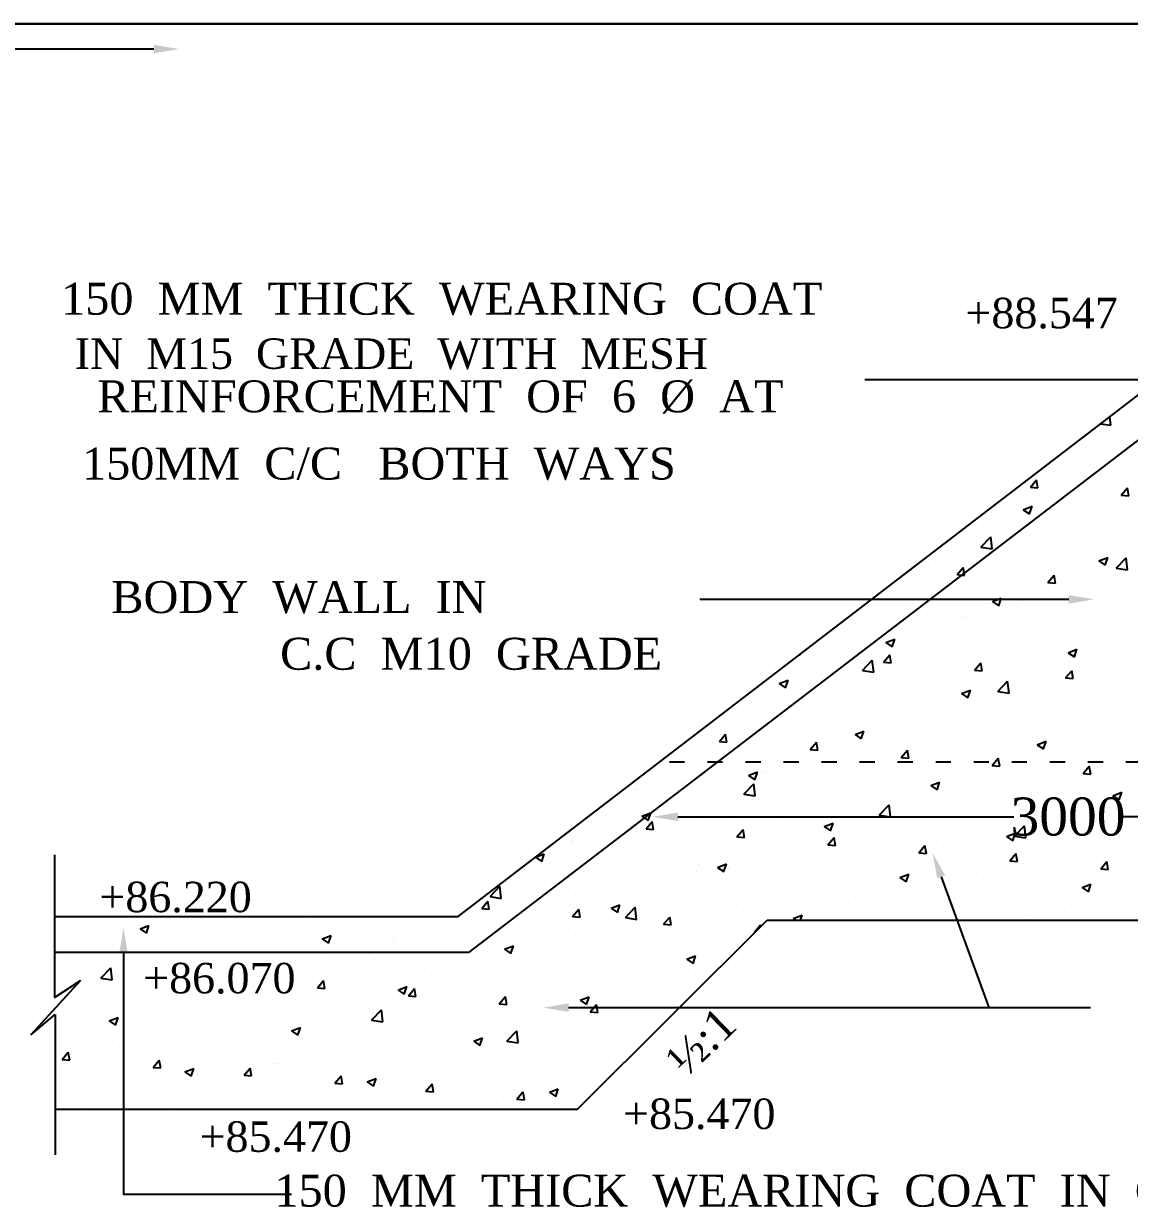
# Model space of a CAD drawing. Header units: millimetres. Extents: x -11858 to -3166, y -2910 to 2562.
# Drawn here: x -7806 to -6934, y 1629 to 2562 of the extents above; entities that cross this region are included whole.
import ezdxf

# ---------------------------------------------------------------- set-up
doc = ezdxf.new("R2010")
doc.units = ezdxf.units.MM
doc.header["$MEASUREMENT"] = 0
doc.linetypes.add('ACAD_ISO03W100', pattern=[30, 12, -18])
for name, color, linetype in [('DIM', 5, 'Continuous'), ('DOT LINE', 3, 'ACAD_ISO03W100'), ('DWG. LINE', 1, 'Continuous'), ('HATCH', 2, 'Continuous'), ('TEXT', 7, 'Continuous')]:
    doc.layers.add(name, color=color, linetype=linetype)
doc.layers.add('TITLE', color=7, linetype='Continuous', lineweight=30)
doc.styles.get("Standard").update_dxf_attribs({"font": 'TIMES.TTF', "height": 30})

msp = doc.modelspace()

# ---------------------------------------------------------------- linework, layer by layer
at = {"layer": 'DIM', "color": 5}
for p, q in [((-7703, 2542), (-8079.17, 2542)), ((-7289.73, 1936.5), (-7024.82, 1936.5)), ((-6674.5, 1936.5), (-6939.42, 1936.5))]:
    msp.add_line(p, q, dxfattribs=at)
at = {"layer": 'DIM'}
for points in [[(-6894.5, 2281), (-7142.5, 2281)], [(-6981.5, 2108), (-7272.5, 2108)], [(-7082.15, 1889.21), (-7044.5, 1786)], [(-7727, 1829), (-7727, 1639), (-7594.5, 1639)], [(-7376, 1786), (-6964.5, 1786)]]:
    msp.add_lwpolyline(points, dxfattribs=at)
at = {"layer": 'DIM', "color": 5}
for points in [[(-7703, 2545.33), (-7703, 2538.67), (-7683, 2542)], [(-7289.73, 1939.83), (-7289.73, 1933.17), (-7309.73, 1936.5)]]:
    msp.add_solid(points, dxfattribs=at)
at = {"layer": 'DIM'}
for points in [[(-6981.5, 2111.33), (-6961.5, 2108), (-6981.5, 2104.67)], [(-7085.28, 1888.07), (-7089, 1908), (-7079.02, 1890.35)], [(-7730.33, 1829), (-7727, 1849), (-7723.67, 1829)], [(-7376, 1782.67), (-7396, 1786), (-7376, 1789.33)]]:
    msp.add_solid(points, dxfattribs=at)
at = {"layer": 'DOT LINE'}
msp.add_line((-6654.5, 1979.5), (-7304.58, 1979.5), dxfattribs=at)
at = {"layer": 'DWG. LINE'}
for p, q in [((-7463, 1858), (-6821.5, 2350)), ((-6801.5, 2329.5), (-7455, 1829.5)), ((-7781.5, 1906.5), (-7781.5, 1794)), ((-7781.5, 1858), (-7463, 1858)), ((-7369, 1706), (-7219.5, 1855)), ((-7219.5, 1855), (-6590.5, 1855)), ((-7455, 1829.5), (-7781.5, 1829.5)), ((-7761, 1807.5), (-7800, 1764.5)), ((-7781.5, 1794), (-7761, 1807.5)), ((-7800, 1764.5), (-7781, 1780.5)), ((-7781, 1780.5), (-7781, 1670)), ((-7781, 1706), (-7369, 1706))]:
    msp.add_line(p, q, dxfattribs=at)
at = {"layer": 'HATCH'}
for p, q in [((-6948.46, 2245.27), (-6949.25, 2252.02)), ((-6956.44, 2246.51), (-6948.47, 2245.27)), ((-6951.61, 2244.68), (-6951.61, 2244.68)), ((-6954.66, 2239.3), (-6954.66, 2239.3)), ((-6938.26, 2225.41), (-6938.26, 2225.41)), ((-6955.87, 2206.01), (-6955.87, 2206.01)), ((-7011.82, 2196.43), (-7007, 2202.18)), ((-7011.82, 2196.43), (-7005.85, 2195.91)), ((-7005.84, 2195.9), (-7007, 2202.17)), ((-7006.39, 2199.61), (-7006.39, 2199.61)), ((-6971.5, 2193.85), (-6971.5, 2193.85)), ((-6940.1, 2190.16), (-6935.28, 2195.9)), ((-6934.12, 2189.63), (-6935.27, 2195.9)), ((-6964.57, 2185.96), (-6964.57, 2185.96)), ((-6940.1, 2190.16), (-6934.12, 2189.63)), ((-6939.53, 2189.26), (-6939.53, 2189.26)), ((-7027.72, 2177.65), (-7027.72, 2177.65)), ((-7017.43, 2178.69), (-7010.43, 2181.37)), ((-7017.43, 2178.69), (-7012.45, 2175.33)), ((-7012.45, 2175.33), (-7010.42, 2181.37)), ((-6987.94, 2181.94), (-6987.94, 2181.94)), ((-7046.26, 2171.93), (-7046.26, 2171.93)), ((-7007.6, 2166.32), (-7007.6, 2166.32)), ((-6957.09, 2172.72), (-6957.09, 2172.72)), ((-7058.95, 2159.28), (-7058.95, 2159.28)), ((-7050.83, 2149.24), (-7043.04, 2157.36)), ((-7041.93, 2147.86), (-7043.03, 2157.35)), ((-6963.98, 2159.99), (-6963.98, 2159.99)), ((-7050.83, 2149.24), (-7041.93, 2147.86)), ((-7022.3, 2149.98), (-7022.3, 2149.98)), ((-6965.84, 2149.82), (-6965.84, 2149.82)), ((-7080.62, 2139.97), (-7080.62, 2139.97)), ((-7054.03, 2138.21), (-7054.03, 2138.21)), ((-7044.36, 2145.01), (-7044.36, 2145.01)), ((-6990.97, 2142.75), (-6990.97, 2142.75)), ((-6990.87, 2146.52), (-6990.87, 2146.52)), ((-6958.31, 2139.43), (-6958.31, 2139.43)), ((-6957.74, 2138.42), (-6950.74, 2141.11)), ((-6957.74, 2138.42), (-6952.76, 2135.07)), ((-6952.76, 2135.06), (-6950.73, 2141.11)), ((-6944.1, 2132.69), (-6936.31, 2140.81)), ((-6937.59, 2140.49), (-6937.59, 2140.49)), ((-6935.2, 2131.31), (-6936.31, 2140.8)), ((-7091.9, 2133.22), (-7091.9, 2133.22)), ((-7076.65, 2133.83), (-7076.65, 2133.83)), ((-7069.67, 2127.49), (-7064.85, 2133.23)), ((-7064.01, 2128.65), (-7064.85, 2133.23)), ((-7063.69, 2126.96), (-7064.01, 2128.65)), ((-7023.27, 2131.57), (-7023.27, 2131.57)), ((-7008.82, 2133.03), (-7008.82, 2133.03)), ((-6969.89, 2129.32), (-6969.89, 2129.32)), ((-6944.1, 2132.69), (-6935.21, 2131.31)), ((-7069.67, 2127.49), (-7065.96, 2127.16)), ((-7065.96, 2127.16), (-7063.7, 2126.96)), ((-7060.16, 2125.99), (-7060.16, 2125.99)), ((-6997.95, 2121.21), (-6993.13, 2126.96)), ((-6997.95, 2121.21), (-6991.97, 2120.69)), ((-6991.97, 2120.68), (-6993.12, 2126.95)), ((-7112.1, 2118.49), (-7112.1, 2118.49)), ((-6992.15, 2110.38), (-6992.15, 2110.38)), ((-6984.11, 2114.98), (-6984.11, 2114.98)), ((-6954.27, 2115.36), (-6954.27, 2115.36)), ((-7042.43, 2104.97), (-7042.43, 2104.97)), ((-7041.76, 2106.17), (-7034.76, 2108.86)), ((-7041.76, 2106.17), (-7036.79, 2102.82)), ((-7036.78, 2102.81), (-7034.75, 2108.85)), ((-7017.18, 2107.08), (-7017.18, 2107.08)), ((-6959.52, 2106.15), (-6959.52, 2106.15)), ((-7118.21, 2093.78), (-7118.21, 2093.78)), ((-7117.63, 2096.43), (-7117.63, 2096.43)), ((-7100.74, 2094.96), (-7100.74, 2094.96)), ((-7080.33, 2098.77), (-7080.33, 2098.77)), ((-7064.25, 2094.17), (-7064.25, 2094.17)), ((-7061.38, 2092.7), (-7061.38, 2092.7)), ((-7010.87, 2091.92), (-7010.87, 2091.92)), ((-7010.03, 2099.74), (-7010.03, 2099.74)), ((-7159.06, 2084.95), (-7159.06, 2084.95)), ((-7143.24, 2090.49), (-7143.24, 2090.49)), ((-7113.32, 2085.2), (-7113.32, 2085.2)), ((-6957.49, 2089.66), (-6957.49, 2089.66)), ((-7163.83, 2078.8), (-7163.83, 2078.8)), ((-7125.78, 2073.92), (-7118.78, 2076.61)), ((-7125.78, 2073.92), (-7120.81, 2070.56)), ((-7120.8, 2070.56), (-7118.78, 2076.6)), ((-6980.58, 2075.92), (-6980.58, 2075.92)), ((-6960.74, 2072.86), (-6960.74, 2072.86)), ((-7193.94, 2064.35), (-7193.27, 2064.29)), ((-7193.27, 2064.29), (-7193.36, 2064.8)), ((-7127.52, 2058.54), (-7122.7, 2064.29)), ((-7121.54, 2058.02), (-7122.7, 2064.28)), ((-7043.49, 2067.64), (-7043.49, 2067.64)), ((-7018.45, 2070.94), (-7018.45, 2070.94)), ((-7011.25, 2066.45), (-7011.25, 2066.45)), ((-6982.07, 2065.91), (-6975.07, 2068.6)), ((-6982.07, 2065.91), (-6977.09, 2062.55)), ((-6977.09, 2062.55), (-6975.06, 2068.59)), ((-7144.52, 2054.34), (-7144.52, 2054.34)), ((-7144.29, 2051.83), (-7136.5, 2059.95)), ((-7135.39, 2050.45), (-7136.5, 2059.94)), ((-7127.52, 2058.54), (-7121.55, 2058.02)), ((-7106.64, 2059.33), (-7106.64, 2059.33)), ((-7062.59, 2059.41), (-7062.59, 2059.41)), ((-7055.8, 2052.27), (-7050.98, 2058.01)), ((-7049.82, 2051.74), (-7050.97, 2058.01)), ((-6988.24, 2055.31), (-6988.24, 2055.31)), ((-7209.8, 2041.66), (-7202.8, 2044.35)), ((-7204.83, 2038.31), (-7202.8, 2044.35)), ((-7190.49, 2047.59), (-7190.49, 2047.59)), ((-7169.55, 2051.05), (-7169.55, 2051.05)), ((-7165.04, 2045.51), (-7165.04, 2045.51)), ((-7144.29, 2051.83), (-7135.4, 2050.45)), ((-7137.11, 2045.33), (-7137.11, 2045.33)), ((-7114.53, 2051.92), (-7114.53, 2051.92)), ((-7055.8, 2052.27), (-7049.82, 2051.74)), ((-7046.55, 2045.3), (-7046.55, 2045.3)), ((-6984.07, 2045.99), (-6979.25, 2051.74)), ((-6984.07, 2045.99), (-6978.1, 2045.47)), ((-6978.09, 2045.46), (-6979.25, 2051.73)), ((-6943.73, 2044.8), (-6943.73, 2044.8)), ((-7222.79, 2036.41), (-7222.79, 2036.41)), ((-7216.39, 2038.47), (-7216.39, 2038.47)), ((-7209.8, 2041.66), (-7204.83, 2038.31)), ((-7104.87, 2035.29), (-7104.87, 2035.29)), ((-7083.73, 2043.07), (-7083.73, 2043.07)), ((-7066.09, 2033.66), (-7059.09, 2036.34)), ((-7061.11, 2030.3), (-7059.09, 2036.34)), ((-7037.57, 2035.28), (-7029.78, 2043.39)), ((-7037.57, 2035.28), (-7028.67, 2033.9)), ((-7030.34, 2040.82), (-7030.34, 2040.82)), ((-7028.67, 2033.89), (-7029.77, 2043.39)), ((-7006.89, 2036.48), (-7006.89, 2036.48)), ((-6976.96, 2038.56), (-6976.96, 2038.56)), ((-6961.95, 2039.57), (-6961.95, 2039.57)), ((-7169.4, 2034.15), (-7169.4, 2034.15)), ((-7116.02, 2031.9), (-7116.02, 2031.9)), ((-7069.79, 2028.2), (-7069.79, 2028.2)), ((-7066.09, 2033.66), (-7061.12, 2030.3)), ((-7063.81, 2026.12), (-7063.81, 2026.12)), ((-7062.64, 2029.64), (-7062.64, 2029.64)), ((-7044.76, 2031.5), (-7044.76, 2031.5)), ((-7012.47, 2033.16), (-7012.47, 2033.16)), ((-7009.26, 2027.39), (-7009.26, 2027.39)), ((-6964.27, 2033.36), (-6964.27, 2033.36)), ((-7163.19, 2025.28), (-7163.19, 2025.28)), ((-7132.95, 2019.89), (-7132.95, 2019.89)), ((-7115.75, 2018.63), (-7115.75, 2018.63)), ((-7022.59, 2023.35), (-7022.59, 2023.35)), ((-6955.88, 2025.13), (-6955.88, 2025.13)), ((-7221.51, 2015.27), (-7221.51, 2015.27)), ((-7195.86, 2011.6), (-7195.86, 2011.6)), ((-7170.82, 2014.9), (-7170.82, 2014.9)), ((-7166.26, 2012.22), (-7166.26, 2012.22)), ((-7080.91, 2013.34), (-7080.91, 2013.34)), ((-6945, 2008.65), (-6945, 2008.65)), ((-7269.54, 1997.69), (-7269.54, 1997.69)), ((-7263.77, 1999.01), (-7263.77, 1999.01)), ((-7259.01, 2003.29), (-7259.01, 2003.29)), ((-7257.1, 1995.87), (-7252.28, 2001.62)), ((-7251.12, 1995.35), (-7252.28, 2001.62)), ((-7217.6, 2005.18), (-7217.6, 2005.18)), ((-7150.11, 2001.4), (-7143.11, 2004.09)), ((-7150.11, 2001.4), (-7145.14, 1998.05)), ((-7145.14, 1998.04), (-7143.11, 2004.09)), ((-7139.23, 2003.33), (-7139.23, 2003.33)), ((-7013.68, 1999.88), (-7013.68, 1999.88)), ((-6970.04, 2005.36), (-6970.04, 2005.36)), ((-6963.17, 2006.28), (-6963.17, 2006.28)), ((-7257.1, 1995.87), (-7251.12, 1995.35)), ((-7210.38, 1996.75), (-7210.38, 1996.75)), ((-7197.55, 1993.32), (-7197.55, 1993.32)), ((-7185.38, 1989.6), (-7180.55, 1995.34)), ((-7185.38, 1989.6), (-7179.4, 1989.08)), ((-7179.39, 1989.07), (-7180.55, 1995.34)), ((-7157, 1994.5), (-7157, 1994.5)), ((-7113.65, 1983.32), (-7108.83, 1989.07)), ((-7107.67, 1982.8), (-7108.82, 1989.06)), ((-7103.62, 1992.24), (-7103.62, 1992.24)), ((-7096.1, 1988.76), (-7096.1, 1988.76)), ((-7071.07, 1992.05), (-7071.07, 1992.05)), ((-7065.03, 1992.83), (-7065.03, 1992.83)), ((-7050.24, 1989.99), (-7050.24, 1989.99)), ((-7033.19, 1997.04), (-7033.19, 1997.04)), ((-7006.4, 1993.39), (-6999.4, 1996.08)), ((-7006.4, 1993.39), (-7001.43, 1990.04)), ((-7001.42, 1990.03), (-6999.39, 1996.08)), ((-6984.4, 1988.35), (-6984.4, 1988.35)), ((-7255.87, 1983.31), (-7255.87, 1983.31)), ((-7159.26, 1980.44), (-7159.26, 1980.44)), ((-7116.96, 1985.34), (-7116.96, 1985.34)), ((-7113.65, 1983.32), (-7107.67, 1982.8)), ((-7041.92, 1977.05), (-7037.1, 1982.79)), ((-7035.94, 1976.52), (-7037.1, 1982.79)), ((-6996.86, 1987.73), (-6996.86, 1987.73)), ((-6943.47, 1985.48), (-6943.47, 1985.48)), ((-7234.14, 1969.15), (-7227.13, 1971.84)), ((-7229.16, 1965.79), (-7227.13, 1971.83)), ((-7222.16, 1972.16), (-7222.16, 1972.16)), ((-7218.82, 1971.89), (-7218.82, 1971.89)), ((-7197.13, 1975.46), (-7197.13, 1975.46)), ((-7167.47, 1978.93), (-7167.47, 1978.93)), ((-7042.72, 1978.34), (-7042.72, 1978.34)), ((-7041.92, 1977.05), (-7035.95, 1976.52)), ((-6970.2, 1970.77), (-6965.38, 1976.52)), ((-6970.2, 1970.77), (-6964.22, 1970.25)), ((-6964.22, 1970.25), (-6965.37, 1976.51)), ((-6964.39, 1972.99), (-6964.39, 1972.99)), ((-7285.32, 1963.85), (-7285.32, 1963.85)), ((-7270.76, 1964.4), (-7270.76, 1964.4)), ((-7237.76, 1954.42), (-7229.97, 1962.53)), ((-7234.14, 1969.15), (-7229.16, 1965.79)), ((-7228.86, 1953.03), (-7229.97, 1962.53)), ((-7101.04, 1968.33), (-7101.04, 1968.33)), ((-7090.42, 1961.14), (-7083.42, 1963.83)), ((-7090.42, 1961.14), (-7085.45, 1957.79)), ((-7085.44, 1957.78), (-7083.42, 1963.82)), ((-7014.9, 1966.59), (-7014.9, 1966.59)), ((-6996.35, 1965.91), (-6996.35, 1965.91)), ((-6971.31, 1969.21), (-6971.31, 1969.21)), ((-7323.19, 1958.86), (-7323.19, 1958.86)), ((-7321.27, 1957.99), (-7321.27, 1957.99)), ((-7237.76, 1954.42), (-7228.86, 1953.04)), ((-7159.36, 1958.32), (-7159.36, 1958.32)), ((-7118.18, 1952.05), (-7118.18, 1952.05)), ((-7097.37, 1952.61), (-7097.37, 1952.61)), ((-7066.24, 1959.54), (-7066.24, 1959.54)), ((-7059.5, 1957.6), (-7059.5, 1957.6)), ((-6946.71, 1953.13), (-6939.71, 1955.82)), ((-6946.71, 1953.13), (-6941.74, 1949.78)), ((-6941.73, 1949.77), (-6939.7, 1955.82)), ((-7336.62, 1950.17), (-7336.62, 1950.17)), ((-7283.24, 1947.91), (-7283.24, 1947.91)), ((-7229.86, 1945.66), (-7229.86, 1945.66)), ((-7217.68, 1948.31), (-7217.68, 1948.31)), ((-7176.48, 1943.4), (-7176.48, 1943.4)), ((-7168.69, 1945.65), (-7168.69, 1945.65)), ((-7131.03, 1937.86), (-7123.24, 1945.98)), ((-7122.14, 1936.48), (-7123.24, 1945.98)), ((-7122.41, 1949.32), (-7122.41, 1949.32)), ((-7318.16, 1936.9), (-7311.16, 1939.58)), ((-7318.16, 1936.9), (-7316.28, 1935.63)), ((-7316.28, 1935.63), (-7313.18, 1933.54)), ((-7315.54, 1936.73), (-7315.54, 1936.73)), ((-7314.95, 1926.93), (-7310.13, 1932.67)), ((-7313.18, 1933.54), (-7311.16, 1939.55)), ((-7311.16, 1939.55), (-7311.15, 1939.58)), ((-7308.97, 1926.4), (-7310.13, 1932.67)), ((-7276, 1938.3), (-7276, 1938.3)), ((-7262.16, 1934.48), (-7262.16, 1934.48)), ((-7248.47, 1932.72), (-7248.47, 1932.72)), ((-7223.44, 1936.02), (-7223.44, 1936.02)), ((-7220.03, 1938.6), (-7220.03, 1938.6)), ((-7185.56, 1941), (-7185.56, 1941)), ((-7131.03, 1937.86), (-7122.14, 1936.49)), ((-7123.09, 1941.14), (-7123.09, 1941.14)), ((-7069.71, 1938.89), (-7069.71, 1938.89)), ((-7016.33, 1936.63), (-7016.33, 1936.63)), ((-7016.11, 1933.3), (-7016.11, 1933.3)), ((-6965.6, 1939.7), (-6965.6, 1939.7)), ((-6962.95, 1934.38), (-6962.95, 1934.38)), ((-6959.75, 1934.76), (-6959.75, 1934.76)), ((-7334.31, 1928.29), (-7334.31, 1928.29)), ((-7322.48, 1924.7), (-7322.48, 1924.7)), ((-7314.95, 1926.93), (-7308.98, 1926.41)), ((-7311.62, 1924.41), (-7311.62, 1924.41)), ((-7271.97, 1931.11), (-7271.97, 1931.11)), ((-7243.23, 1920.65), (-7238.41, 1926.4)), ((-7237.25, 1920.13), (-7238.4, 1926.4)), ((-7208.77, 1932.22), (-7208.77, 1932.22)), ((-7174.44, 1928.89), (-7167.44, 1931.58)), ((-7174.44, 1928.89), (-7169.47, 1925.53)), ((-7169.47, 1925.53), (-7167.44, 1931.57)), ((-7155.39, 1929.97), (-7155.39, 1929.97)), ((-7102.01, 1927.71), (-7102.01, 1927.71)), ((-7067.46, 1926.26), (-7067.46, 1926.26)), ((-7048.63, 1925.46), (-7048.63, 1925.46)), ((-7030.73, 1920.88), (-7023.73, 1923.57)), ((-7025.75, 1917.52), (-7023.73, 1923.56)), ((-7024.31, 1921.31), (-7016.52, 1929.43)), ((-7022.65, 1926.47), (-7022.65, 1926.47)), ((-7015.41, 1919.93), (-7016.52, 1929.43)), ((-6997.62, 1929.77), (-6997.62, 1929.77)), ((-6995.24, 1923.2), (-6995.24, 1923.2)), ((-6988.53, 1928.69), (-6988.53, 1928.69)), ((-7374.53, 1916.13), (-7374.53, 1916.13)), ((-7373.83, 1917.66), (-7373.83, 1917.66)), ((-7349.5, 1919.42), (-7349.5, 1919.42)), ((-7243.23, 1920.65), (-7237.25, 1920.13)), ((-7171.5, 1914.38), (-7166.68, 1920.12)), ((-7171.5, 1914.38), (-7165.52, 1913.86)), ((-7165.52, 1913.85), (-7166.68, 1920.12)), ((-7119.4, 1918.76), (-7119.4, 1918.76)), ((-7099.77, 1908.1), (-7094.95, 1913.85)), ((-7093.79, 1907.58), (-7094.95, 1913.85)), ((-7085.81, 1918.16), (-7085.81, 1918.16)), ((-7046.85, 1918.67), (-7046.85, 1918.67)), ((-7030.73, 1920.88), (-7025.76, 1917.52)), ((-7024.31, 1921.31), (-7015.42, 1919.93)), ((-6941.86, 1920.95), (-6941.86, 1920.95)), ((-7402.18, 1904.64), (-7395.18, 1907.33)), ((-7402.18, 1904.64), (-7397.21, 1901.29)), ((-7397.2, 1901.28), (-7395.17, 1907.33)), ((-7221.25, 1905.31), (-7221.25, 1905.31)), ((-7169.91, 1912.36), (-7169.91, 1912.36)), ((-7148.71, 1909.88), (-7148.71, 1909.88)), ((-7123.68, 1913.17), (-7123.68, 1913.17)), ((-7105.17, 1908.66), (-7105.17, 1908.66)), ((-7099.77, 1908.1), (-7093.8, 1907.58)), ((-7028.05, 1901.83), (-7023.23, 1907.57)), ((-7022.07, 1901.3), (-7023.22, 1907.57)), ((-6966.82, 1906.41), (-6966.82, 1906.41)), ((-6964.57, 1906.73), (-6964.57, 1906.73)), ((-7356.52, 1899.34), (-7356.52, 1899.34)), ((-7303.14, 1897.08), (-7303.14, 1897.08)), ((-7273.19, 1897.82), (-7273.19, 1897.82)), ((-7258.47, 1896.63), (-7251.47, 1899.32)), ((-7258.47, 1896.63), (-7253.49, 1893.28)), ((-7253.49, 1893.28), (-7251.46, 1899.32)), ((-7249.74, 1896.58), (-7249.74, 1896.58)), ((-7211.87, 1901.56), (-7211.87, 1901.56)), ((-7163.49, 1898.65), (-7163.49, 1898.65)), ((-7028.05, 1901.83), (-7022.07, 1901.31)), ((-7022.89, 1896.72), (-7022.89, 1896.72)), ((-7017.33, 1900.01), (-7017.33, 1900.01)), ((-6986.05, 1895.31), (-6986.05, 1895.31)), ((-6956.32, 1895.55), (-6951.5, 1901.3)), ((-6956.32, 1895.55), (-6950.35, 1895.03)), ((-6950.34, 1895.03), (-6951.5, 1901.29)), ((-7323.7, 1891.42), (-7323.7, 1891.42)), ((-7274.78, 1893.28), (-7274.78, 1893.28)), ((-7249.75, 1894.82), (-7249.75, 1894.82)), ((-7221.81, 1888.64), (-7221.81, 1888.64)), ((-7196.37, 1892.57), (-7196.37, 1892.57)), ((-7142.99, 1890.31), (-7142.99, 1890.31)), ((-7114.75, 1888.63), (-7107.75, 1891.31)), ((-7114.75, 1888.63), (-7109.78, 1885.27)), ((-7109.78, 1885.27), (-7107.75, 1891.31)), ((-7089.61, 1888.06), (-7089.61, 1888.06)), ((-7081.21, 1886.71), (-7081.21, 1886.71)), ((-7068.67, 1892.97), (-7068.67, 1892.97)), ((-7048.96, 1887.03), (-7048.96, 1887.03)), ((-7036.22, 1885.8), (-7036.22, 1885.8)), ((-7023.93, 1890.33), (-7023.93, 1890.33)), ((-7437.95, 1873.56), (-7430.16, 1881.67)), ((-7429.05, 1872.17), (-7430.16, 1881.67)), ((-7426.98, 1876.88), (-7426.98, 1876.88)), ((-7400.84, 1876.68), (-7400.84, 1876.68)), ((-7375.81, 1879.98), (-7375.81, 1879.98)), ((-7375.04, 1884.37), (-7375.04, 1884.37)), ((-7337.93, 1884.97), (-7337.93, 1884.97)), ((-7280.12, 1878.63), (-7280.12, 1878.63)), ((-7171.12, 1879.07), (-7171.12, 1879.07)), ((-7139.53, 1876.7), (-7139.53, 1876.7)), ((-7120.61, 1885.47), (-7120.61, 1885.47)), ((-7112.11, 1878.72), (-7112.11, 1878.72)), ((-6982.84, 1883.55), (-6982.84, 1883.55)), ((-6971.04, 1880.62), (-6964.04, 1883.3)), ((-6971.04, 1880.62), (-6966.07, 1877.26)), ((-6966.06, 1877.26), (-6964.04, 1883.3)), ((-7444.53, 1864.26), (-7439.71, 1870.01)), ((-7438.55, 1863.73), (-7439.7, 1870)), ((-7437.95, 1873.56), (-7429.05, 1872.18)), ((-7342.49, 1864.38), (-7335.49, 1867.07)), ((-7338.44, 1868.62), (-7338.44, 1868.62)), ((-7337.51, 1861.02), (-7335.48, 1867.07)), ((-7222.47, 1872.03), (-7222.47, 1872.03)), ((-7175.02, 1870.44), (-7175.02, 1870.44)), ((-7149.99, 1873.73), (-7149.99, 1873.73)), ((-6968.03, 1873.12), (-6968.03, 1873.12)), ((-7444.53, 1864.26), (-7438.55, 1863.74)), ((-7396.76, 1858.61), (-7396.76, 1858.61)), ((-7372.8, 1857.99), (-7367.98, 1863.73)), ((-7372.8, 1857.99), (-7366.83, 1857.46)), ((-7366.82, 1857.46), (-7367.98, 1863.73)), ((-7342.49, 1864.38), (-7337.52, 1861.03)), ((-7331.22, 1857), (-7323.44, 1865.12)), ((-7324.92, 1858.13), (-7324.92, 1858.13)), ((-7322.33, 1855.62), (-7323.43, 1865.12)), ((-7274.4, 1864.53), (-7274.4, 1864.53)), ((-7238.18, 1862.12), (-7238.18, 1862.12)), ((-7198.78, 1856.37), (-7191.77, 1859.06)), ((-7197.84, 1866.69), (-7197.84, 1866.69)), ((-7193.13, 1855), (-7191.77, 1859.06)), ((-7069.89, 1859.68), (-7069.89, 1859.68)), ((-7018.55, 1866.72), (-7018.55, 1866.72)), ((-6984.7, 1861.72), (-6984.7, 1861.72)), ((-6949.2, 1864.19), (-6949.2, 1864.19)), ((-7728.58, 1850.59), (-7728.58, 1850.59)), ((-7713.94, 1848.15), (-7706.94, 1850.83)), ((-7708.96, 1844.79), (-7706.93, 1850.83)), ((-7675.2, 1848.34), (-7675.2, 1848.34)), ((-7631.29, 1849.53), (-7631.29, 1849.53)), ((-7590.06, 1851.77), (-7590.06, 1851.77)), ((-7589.52, 1857.26), (-7589.52, 1857.26)), ((-7580.77, 1855.94), (-7580.77, 1855.94)), ((-7536.14, 1855), (-7536.14, 1855)), ((-7482.76, 1852.75), (-7482.76, 1852.75)), ((-7455.08, 1848.6), (-7455.08, 1848.6)), ((-7429.37, 1850.49), (-7429.37, 1850.49)), ((-7376.26, 1851.08), (-7376.26, 1851.08)), ((-7331.22, 1857), (-7322.33, 1855.63)), ((-7301.08, 1851.71), (-7296.26, 1857.46)), ((-7301.08, 1853.84), (-7301.08, 1853.84)), ((-7301.08, 1851.71), (-7295.1, 1851.19)), ((-7295.1, 1851.18), (-7296.25, 1857.45)), ((-7276.05, 1857.13), (-7276.05, 1857.13)), ((-7256.16, 1856.68), (-7256.16, 1856.68)), ((-7229.35, 1845.44), (-7224.53, 1851.18)), ((-7224.34, 1850.17), (-7224.53, 1851.18)), ((-7198.78, 1856.37), (-7196.74, 1855)), ((-7012.36, 1855.87), (-7012.36, 1855.87)), ((-7713.94, 1848.15), (-7708.96, 1844.79)), ((-7682.63, 1842.49), (-7682.63, 1842.49)), ((-7652.96, 1843.49), (-7652.96, 1843.49)), ((-7627.93, 1846.79), (-7627.93, 1846.79)), ((-7621.82, 1846.08), (-7621.82, 1846.08)), ((-7570.22, 1840.14), (-7563.22, 1842.82)), ((-7570.22, 1840.14), (-7565.25, 1836.78)), ((-7568.44, 1843.83), (-7568.44, 1843.83)), ((-7565.25, 1836.78), (-7563.22, 1842.82)), ((-7515.05, 1841.57), (-7515.05, 1841.57)), ((-7461.67, 1839.31), (-7461.67, 1839.31)), ((-7428.2, 1843.59), (-7428.2, 1843.59)), ((-7402.11, 1840.54), (-7402.11, 1840.54)), ((-7375.99, 1848.24), (-7375.99, 1848.24)), ((-7364.24, 1845.52), (-7364.24, 1845.52)), ((-7322.61, 1845.98), (-7322.61, 1845.98)), ((-7314.48, 1846.67), (-7314.48, 1846.67)), ((-7269.23, 1843.72), (-7269.23, 1843.72)), ((-7229.35, 1845.44), (-7229.12, 1845.41)), ((-7753.99, 1830.19), (-7753.99, 1830.19)), ((-7734.57, 1835), (-7734.57, 1835)), ((-7716.12, 1835.18), (-7716.12, 1835.18)), ((-7530.05, 1830.14), (-7530.05, 1830.14)), ((-7513.4, 1838.59), (-7513.4, 1838.59)), ((-7478.71, 1837.19), (-7478.71, 1837.19)), ((-7427.15, 1837.24), (-7427.15, 1837.24)), ((-7426.51, 1832.13), (-7419.51, 1834.82)), ((-7426.51, 1832.13), (-7421.54, 1828.77)), ((-7421.53, 1828.77), (-7419.51, 1834.81)), ((-7408.29, 1837.06), (-7408.29, 1837.06)), ((-7372.8, 1836.66), (-7372.8, 1836.66)), ((-7354.91, 1834.8), (-7354.91, 1834.8)), ((-7301.52, 1832.55), (-7301.52, 1832.55)), ((-7275.62, 1831.24), (-7275.62, 1831.24)), ((-7248.14, 1830.29), (-7248.14, 1830.29)), ((-7779.03, 1826.89), (-7779.03, 1826.89)), ((-7581.99, 1822.65), (-7581.99, 1822.65)), ((-7571.72, 1828.58), (-7571.72, 1828.58)), ((-7553.21, 1820.65), (-7553.21, 1820.65)), ((-7528.17, 1823.94), (-7528.17, 1823.94)), ((-7490.3, 1828.93), (-7490.3, 1828.93)), ((-7431.12, 1826.64), (-7431.12, 1826.64)), ((-7326.13, 1824.84), (-7326.13, 1824.84)), ((-7282.8, 1824.12), (-7275.8, 1826.81)), ((-7282.8, 1824.12), (-7277.82, 1820.76)), ((-7277.82, 1820.76), (-7275.79, 1826.8)), ((-7264.48, 1822.68), (-7264.48, 1822.68)), ((-7769.56, 1813.19), (-7769.56, 1813.19)), ((-7744.86, 1809.25), (-7737.07, 1817.37)), ((-7735.97, 1807.87), (-7737.07, 1817.36)), ((-7489.44, 1816.63), (-7489.44, 1816.63)), ((-7377.48, 1817.8), (-7377.48, 1817.8)), ((-7327.39, 1814.4), (-7327.39, 1814.4)), ((-7302.36, 1817.69), (-7302.36, 1817.69)), ((-7276.29, 1811.67), (-7276.29, 1811.67)), ((-7744.86, 1809.25), (-7735.97, 1807.87)), ((-7735.78, 1801.71), (-7735.78, 1801.71)), ((-7574.11, 1801.59), (-7569.29, 1807.34)), ((-7568.13, 1801.07), (-7569.28, 1807.33)), ((-7556.03, 1804.17), (-7556.03, 1804.17)), ((-7547.76, 1806.62), (-7547.76, 1806.62)), ((-7510.53, 1799.87), (-7503.53, 1802.56)), ((-7505.56, 1796.52), (-7503.53, 1802.56)), ((-7502.65, 1801.92), (-7502.65, 1801.92)), ((-7479.92, 1803.9), (-7479.92, 1803.9)), ((-7429.41, 1810.3), (-7429.41, 1810.3)), ((-7390.55, 1806.08), (-7390.55, 1806.08)), ((-7334.61, 1801.66), (-7334.61, 1801.66)), ((-7746.67, 1798.55), (-7746.67, 1798.55)), ((-7742.43, 1795.74), (-7742.43, 1795.74)), ((-7574.11, 1801.59), (-7568.13, 1801.07)), ((-7531.27, 1796.85), (-7531.27, 1796.85)), ((-7510.53, 1799.87), (-7505.56, 1796.52)), ((-7502.38, 1795.32), (-7497.56, 1801.06)), ((-7502.38, 1795.32), (-7496.4, 1794.79)), ((-7496.4, 1794.79), (-7497.56, 1801.06)), ((-7453.45, 1797.8), (-7453.45, 1797.8)), ((-7449.27, 1799.66), (-7449.27, 1799.66)), ((-7430.65, 1789.04), (-7425.83, 1794.79)), ((-7428.42, 1801.1), (-7428.42, 1801.1)), ((-7424.67, 1788.51), (-7425.83, 1794.78)), ((-7395.89, 1797.4), (-7395.89, 1797.4)), ((-7366.82, 1791.87), (-7359.82, 1794.55)), ((-7361.84, 1788.51), (-7359.82, 1794.55)), ((-7342.5, 1795.15), (-7342.5, 1795.15)), ((-7289.12, 1792.89), (-7289.12, 1792.89)), ((-7276.84, 1797.95), (-7276.84, 1797.95)), ((-7664.39, 1786.6), (-7664.39, 1786.6)), ((-7633.72, 1782.96), (-7633.72, 1782.96)), ((-7583.21, 1789.36), (-7583.21, 1789.36)), ((-7554.48, 1784.5), (-7554.48, 1784.5)), ((-7531.41, 1776.14), (-7523.63, 1784.26)), ((-7522.52, 1774.76), (-7523.62, 1784.26)), ((-7516.61, 1789.49), (-7516.61, 1789.49)), ((-7430.65, 1789.04), (-7424.68, 1788.52)), ((-7392.93, 1791.65), (-7392.93, 1791.65)), ((-7378.69, 1784.51), (-7378.69, 1784.51)), ((-7366.82, 1791.87), (-7361.85, 1788.51)), ((-7358.93, 1782.77), (-7354.11, 1788.51)), ((-7352.95, 1782.24), (-7354.1, 1788.51)), ((-7327.35, 1791.55), (-7327.35, 1791.55)), ((-7738.27, 1775.63), (-7731.27, 1778.32)), ((-7738.27, 1775.63), (-7733.29, 1772.28)), ((-7733.29, 1772.27), (-7731.26, 1778.31)), ((-7722.71, 1776.59), (-7722.71, 1776.59)), ((-7685.06, 1775.91), (-7685.06, 1775.91)), ((-7579.52, 1781.21), (-7579.52, 1781.21)), ((-7531.41, 1776.14), (-7522.52, 1774.77)), ((-7451.25, 1781.64), (-7451.25, 1781.64)), ((-7430.63, 1777.01), (-7430.63, 1777.01)), ((-7358.93, 1782.77), (-7352.95, 1782.24)), ((-7353.7, 1774.96), (-7353.7, 1774.96)), ((-7328.66, 1778.25), (-7328.66, 1778.25)), ((-7737, 1768.42), (-7737, 1768.42)), ((-7705.58, 1764.61), (-7705.58, 1764.61)), ((-7680.54, 1767.9), (-7680.54, 1767.9)), ((-7642.67, 1772.89), (-7642.67, 1772.89)), ((-7594.56, 1767.62), (-7587.55, 1770.31)), ((-7594.56, 1767.62), (-7589.58, 1764.27)), ((-7589.58, 1764.26), (-7587.55, 1770.31)), ((-7509.56, 1771.63), (-7509.56, 1771.63)), ((-7481.14, 1770.61), (-7481.14, 1770.61)), ((-7424.69, 1759.59), (-7416.9, 1767.71)), ((-7415.79, 1758.21), (-7416.9, 1767.71)), ((-7416.85, 1766.64), (-7416.85, 1766.64)), ((-7768.73, 1756.29), (-7768.73, 1756.29)), ((-7735.65, 1759.84), (-7735.65, 1759.84)), ((-7682.27, 1757.58), (-7682.27, 1757.58)), ((-7628.89, 1755.33), (-7628.89, 1755.33)), ((-7584.42, 1756.07), (-7584.42, 1756.07)), ((-7567.88, 1761.62), (-7567.88, 1761.62)), ((-7532.48, 1763.57), (-7532.48, 1763.57)), ((-7479.76, 1758.36), (-7479.76, 1758.36)), ((-7454.73, 1761.66), (-7454.73, 1761.66)), ((-7450.84, 1759.61), (-7443.84, 1762.3)), ((-7450.84, 1759.61), (-7445.87, 1756.26)), ((-7445.87, 1756.25), (-7443.84, 1762.3)), ((-7424.69, 1759.59), (-7415.8, 1758.21)), ((-7328.56, 1758.26), (-7328.56, 1758.26)), ((-7775.41, 1745.2), (-7770.59, 1750.94)), ((-7769.43, 1744.67), (-7770.58, 1750.94)), ((-7767.95, 1748.66), (-7767.95, 1748.66)), ((-7714.57, 1746.41), (-7714.57, 1746.41)), ((-7634.93, 1749.67), (-7634.93, 1749.67)), ((-7626.2, 1751.61), (-7626.2, 1751.61)), ((-7575.51, 1753.07), (-7575.51, 1753.07)), ((-7542.91, 1750.05), (-7542.91, 1750.05)), ((-7522.12, 1750.82), (-7522.12, 1750.82)), ((-7468.74, 1748.56), (-7468.74, 1748.56)), ((-7415.36, 1746.31), (-7415.36, 1746.31)), ((-7379.91, 1751.22), (-7379.91, 1751.22)), ((-7775.41, 1745.2), (-7769.43, 1744.68)), ((-7703.68, 1738.92), (-7698.86, 1744.67)), ((-7703.68, 1738.92), (-7697.71, 1738.4)), ((-7697.7, 1738.4), (-7698.86, 1744.67)), ((-7686.28, 1742.63), (-7686.28, 1742.63)), ((-7684.52, 1741.6), (-7684.52, 1741.6)), ((-7678.58, 1735.37), (-7671.58, 1738.06)), ((-7673.6, 1732.01), (-7671.57, 1738.05)), ((-7661.19, 1744.15), (-7661.19, 1744.15)), ((-7631.96, 1732.65), (-7627.14, 1738.39)), ((-7625.98, 1732.12), (-7627.13, 1738.39)), ((-7607.8, 1741.89), (-7607.8, 1741.89)), ((-7605.82, 1741.76), (-7605.82, 1741.76)), ((-7580.79, 1745.06), (-7580.79, 1745.06)), ((-7554.42, 1739.64), (-7554.42, 1739.64)), ((-7501.04, 1737.38), (-7501.04, 1737.38)), ((-7482.36, 1737.32), (-7482.36, 1737.32)), ((-7431.85, 1743.72), (-7431.85, 1743.72)), ((-7361.98, 1744.05), (-7361.98, 1744.05)), ((-7354.97, 1738.81), (-7354.97, 1738.81)), ((-7338.74, 1741.99), (-7338.74, 1741.99)), ((-7742.84, 1731.59), (-7742.84, 1731.59)), ((-7738.22, 1735.13), (-7738.22, 1735.13)), ((-7706.85, 1728.46), (-7706.85, 1728.46)), ((-7678.58, 1735.37), (-7673.6, 1732.01)), ((-7668.98, 1733.45), (-7668.98, 1733.45)), ((-7631.96, 1732.65), (-7625.98, 1732.12)), ((-7560.23, 1726.37), (-7555.41, 1732.12)), ((-7554.25, 1725.85), (-7555.41, 1732.11)), ((-7534.87, 1727.36), (-7527.86, 1730.05)), ((-7534.87, 1727.36), (-7529.89, 1724)), ((-7533.7, 1730.28), (-7533.7, 1730.28)), ((-7529.89, 1724), (-7527.86, 1730.04)), ((-7447.66, 1735.13), (-7447.66, 1735.13)), ((-7443.16, 1727.2), (-7443.16, 1727.2)), ((-7397.06, 1731.98), (-7397.06, 1731.98)), ((-7394.28, 1732.87), (-7394.28, 1732.87)), ((-7380, 1735.52), (-7380, 1735.52)), ((-7731.88, 1725.17), (-7731.88, 1725.17)), ((-7585.64, 1722.78), (-7585.64, 1722.78)), ((-7560.23, 1726.37), (-7554.25, 1725.85)), ((-7506.07, 1718.92), (-7506.07, 1718.92)), ((-7488.51, 1720.1), (-7483.68, 1725.84)), ((-7488.51, 1720.1), (-7482.53, 1719.57)), ((-7482.52, 1719.57), (-7483.68, 1725.84)), ((-7481.03, 1722.22), (-7481.03, 1722.22)), ((-7455.37, 1721.97), (-7455.37, 1721.97)), ((-7416.78, 1713.82), (-7411.96, 1719.57)), ((-7410.8, 1713.3), (-7411.95, 1719.56)), ((-7391.15, 1719.35), (-7384.15, 1722.04)), ((-7391.15, 1719.35), (-7386.18, 1716)), ((-7386.17, 1715.99), (-7384.15, 1722.04)), ((-7381.12, 1717.93), (-7381.12, 1717.93)), ((-7755.55, 1709.01), (-7755.55, 1709.01)), ((-7687.49, 1709.34), (-7687.49, 1709.34)), ((-7636.15, 1716.38), (-7636.15, 1716.38)), ((-7569.22, 1710.6), (-7569.22, 1710.6)), ((-7513.69, 1711.96), (-7513.69, 1711.96)), ((-7433.06, 1710.43), (-7433.06, 1710.43)), ((-7416.78, 1713.82), (-7410.8, 1713.3)), ((-7373.09, 1710.03), (-7373.09, 1710.03)), ((-7702.17, 1706.75), (-7702.17, 1706.75))]:
    msp.add_line(p, q, dxfattribs=at)
at = {"layer": 'TITLE'}
msp.add_line((-3177, 2562), (-11858.5, 2562), dxfattribs=at)

# ---------------------------------------------------------------- texts
at = {"layer": 'DIM', "color": 4, "insert": (-6982.12, 1936.5), "char_height": 30, "attachment_point": 5}
msp.add_mtext('\\A1;3000', dxfattribs=at)
at = {"layer": 'TEXT'}
for s, height, p in [('150  MM  THICK  WEARING  COAT  ', 25.1923, (-7776.23, 2332.49)), ('+88.547', 24, (-7063, 2321.79)), ('IN  M15  GRADE  WITH  MESH ', 24, (-7765.5, 2289.79)), (' REINFORCEMENT  OF  6  %%C  AT ', 25.1923, (-7757.22, 2255.51)), ('150MM  C/C   BOTH  WAYS', 25.1923, (-7759.72, 2202.51)), ('BODY  WALL  IN', 25.1923, (-7736.59, 2097.2)), ('C.C  M10  GRADE', 25.1923, (-7603.5, 2052.5)), ('+86.220', 24, (-7746, 1861.29)), ('+86.070', 24, (-7711.5, 1797.29)), ('+85.470', 24, (-7333, 1690.29)), ('+85.470', 24, (-7667, 1672.29)), ('150  MM  THICK  WEARING  COAT  IN  CC  M15  GRADE', 25.1923, (-7608, 1629.1))]:
    msp.add_text(s, height=height, dxfattribs=at).set_placement(p)
msp.add_text('½:1', height=25, rotation=44.10651, dxfattribs=at).set_placement((-7283.02, 1730.32))

doc.saveas('drawing.dxf')
